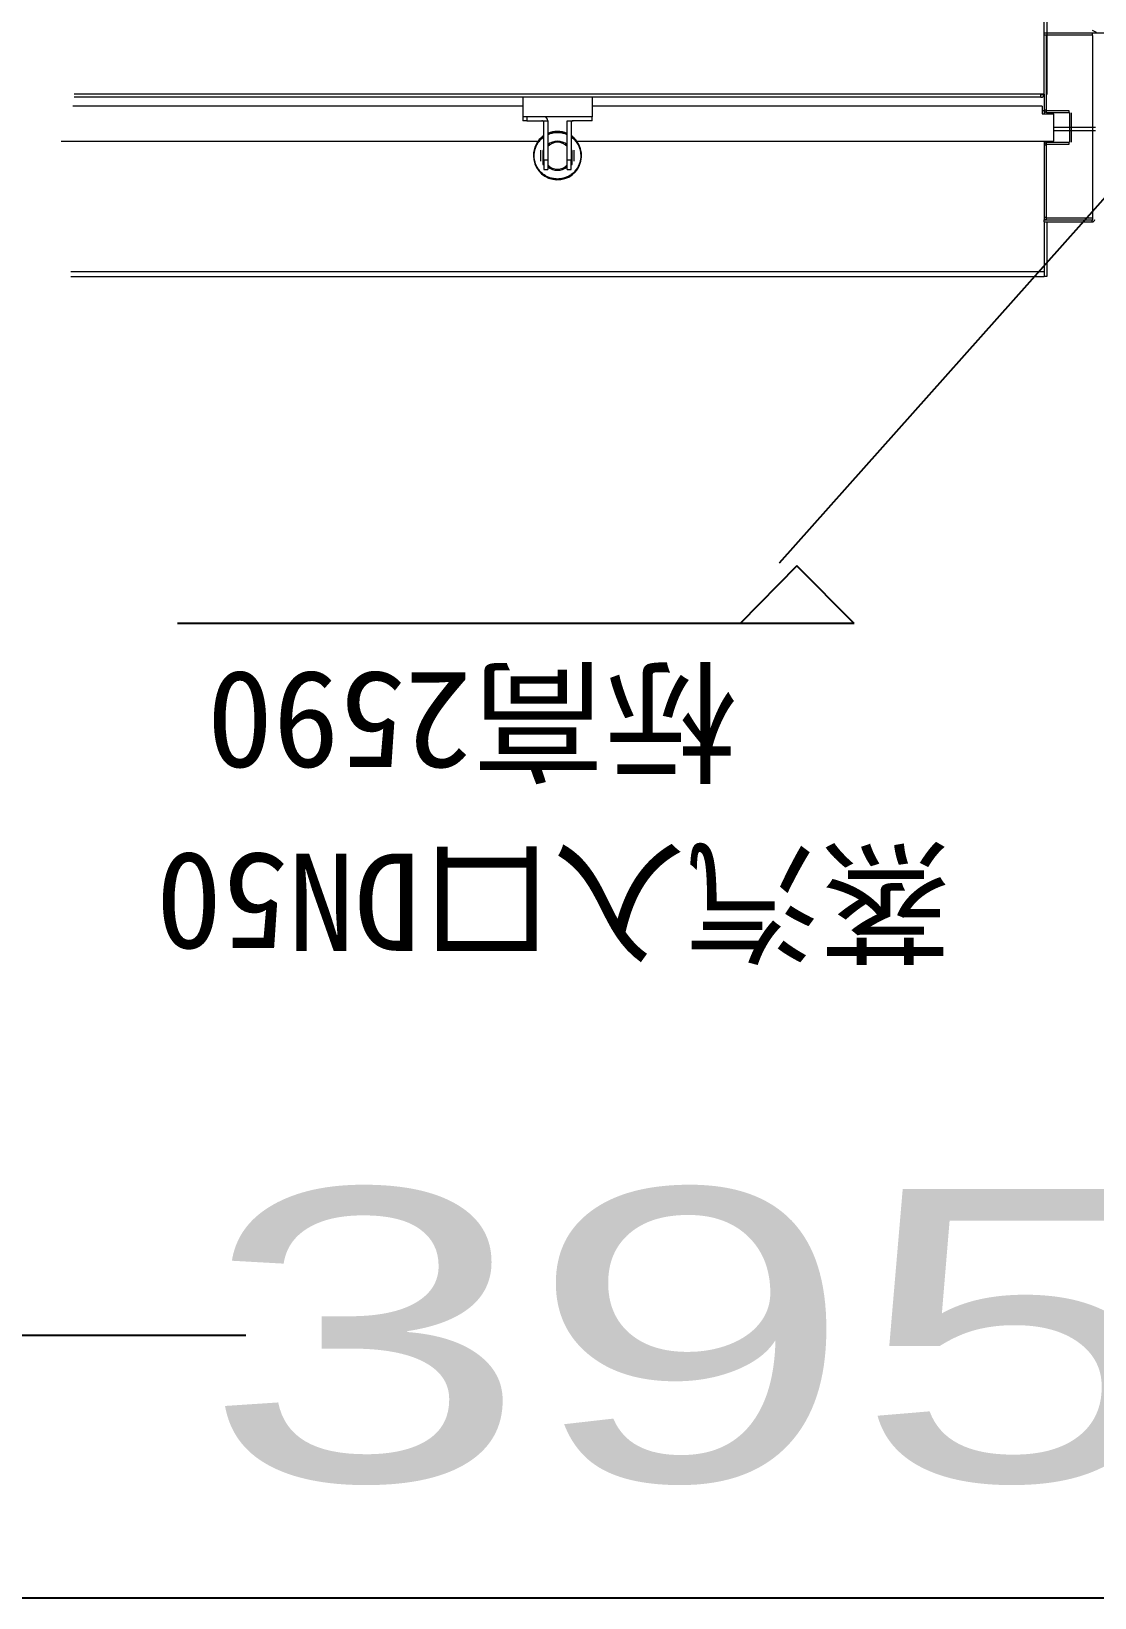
# Model space of a CAD drawing. Extents: x -2187 to 96136, y -11110 to 52208.
# Drawn here: x 38874 to 39967, y 17054 to 18663 of the extents above; entities that cross this region are included whole.
import ezdxf

# ---------------------------------------------------------------- set-up
doc = ezdxf.new("R2010")
doc.units = 0
doc.header["$LTSCALE"] = 1000
doc.header["$MEASUREMENT"] = 0
doc.linetypes.add('ACAD_ISO02W100', pattern=[15, 12, -3])
doc.layers.add('洗衣房设备', color=4, linetype='Continuous')
doc.layers.add('设备型号', color=7, linetype='Continuous')
doc.styles.add('-宋体', font='', dxfattribs={"width": 0.8})
doc.styles.add('HZHT', font='hztxt_e.shx', dxfattribs={"width": 1.5, "bigfont": 'hztxt.shx'})
doc.styles.add('样式 3', font='', dxfattribs={"height": 1000})
doc.styles.get('-宋体').set_extended_font_data('SimSun')
doc.styles.get('样式 3').set_extended_font_data('SimSun')
doc.dimstyles.new('50', dxfattribs={"dimscale": 30, "dimtxt": 3.5, "dimasz": 1.5, "dimexe": 0.8, "dimexo": 2, "dimgap": 0.8, "dimtad": 1, "dimdec": 0, "dimrnd": 5, "dimzin": 0, "dimdsep": 46, "dimtxsty": '-宋体', "dimblk": 'OBLIQUE', "dimcen": 0.6, "dimdle": 0.8, "dimclrd": 6, "dimclre": 6, "dimclrt": 6, "dimadec": 0, "dimazin": 0, "dimtfac": 1, "dimtdec": 0, "dimtofl": 0, "dimtmove": 2, "dimatfit": 3, "dimldrblk": 'OBLIQUE', "dimfxl": 0, "dimtolj": 1, "dimtzin": 0, "dimarcsym": 0})
doc.dimstyles.new('75', dxfattribs={"dimscale": 100, "dimtxt": 3, "dimasz": 1, "dimexe": 1, "dimexo": 1, "dimgap": 0.2, "dimtad": 1, "dimdec": 0, "dimrnd": 10, "dimzin": 0, "dimdsep": 46, "dimtxsty": 'HZHT', "dimblk1": 'ARCHTICK', "dimblk2": 'ARCHTICK', "dimsah": 1, "dimcen": 1, "dimdle": 0.5, "dimclrd": 1, "dimclre": 1, "dimadec": 0, "dimazin": 0, "dimtfac": 1, "dimtdec": 0, "dimtix": 1, "dimtmove": 2, "dimatfit": 3, "dimfxl": 0, "dimtolj": 1, "dimtzin": 0, "dimarcsym": 0})

# ---------------------------------------------------------------- blocks, each defined once
blk = doc.blocks.new('_ArchTick')
at = {"color": 0, "linetype": 'ByBlock', "const_width": 0.4}
blk.add_lwpolyline([(-0.5, -0.5), (0.5, 0.5)], dxfattribs=at)
blk = doc.blocks.new('*D126')
at = {"color": 1, "linetype": 'ACAD_ISO02W100', "lineweight": -2, "ltscale": 750}
for p, q in [((42390.1, 18589.5), (42390.1, 17223.5)), ((38440.1, 18544.5), (38440.1, 17223.5)), ((38390.1, 17323.5), (39094.9, 17323.5)), ((42440.1, 17323.5), (40344.9, 17323.5))]:
    blk.add_line(p, q, dxfattribs=at)
at = {"layer": 'Defpoints', "color": 0, "linetype": 'ACAD_ISO02W100', "ltscale": 750}
for p in [(42390.1, 18689.5), (38440.1, 18644.5), (42390.1, 17323.5)]:
    blk.add_point(p, dxfattribs=at)
at = {"color": 1, "linetype": 'ACAD_ISO02W100', "lineweight": -2, "ltscale": 750, "xscale": 100, "yscale": 100, "zscale": 100, "rotation": 180}
blk.add_blockref('_ArchTick', (38440.1, 17323.5), dxfattribs=at)
at = {"color": 1, "linetype": 'ACAD_ISO02W100', "lineweight": -2, "ltscale": 750, "xscale": 100, "yscale": 100, "zscale": 100}
blk.add_blockref('_ArchTick', (42390.1, 17323.5), dxfattribs=at)
at = {"color": 0, "linetype": 'ACAD_ISO02W100', "ltscale": 750, "insert": (39719.9, 17473.5), "char_height": 300, "attachment_point": 2, "style": 'HZHT'}
blk.add_mtext('\\A1;3950', dxfattribs=at)
blk = doc.blocks.new('_OBLIQUE')
at = {"color": 0, "linetype": 'ByBlock'}
blk.add_line((-0.5, -0.5), (0.5, 0.5), dxfattribs=at)
blk = doc.blocks.new('*D108')
at = {"layer": 'Defpoints', "color": 0, "linetype": 'ACAD_ISO02W100', "ltscale": 750}
for p in [(40215.4, 18776.3), (39918.1, 18411.5), (40624.1, 18411.5)]:
    blk.add_point(p, dxfattribs=at)
at = {"layer": '洗衣房设备', "color": 6, "linetype": 'ACAD_ISO02W100', "lineweight": -2, "ltscale": 750}
for p, q in [((40624.1, 18800.3), (40624.1, 18387.5)), ((40275.4, 18776.3), (40648.1, 18776.3)), ((39978.1, 18411.5), (40648.1, 18411.5))]:
    blk.add_line(p, q, dxfattribs=at)
at = {"layer": '洗衣房设备', "color": 6, "linetype": 'ACAD_ISO02W100', "lineweight": -2, "ltscale": 750, "xscale": 45, "yscale": 45, "zscale": 45}
for p, rotation in [((40624.1, 18776.3), 90), ((40624.1, 18411.5), 270)]:
    blk.add_blockref('_OBLIQUE', p, dxfattribs=dict(at, rotation=rotation))
at = {"layer": '洗衣房设备', "color": 6, "linetype": 'ACAD_ISO02W100', "ltscale": 750, "insert": (40547.6, 18593.9), "char_height": 105, "attachment_point": 5, "rotation": 90, "style": '-宋体'}
blk.add_mtext('\\A1;365', dxfattribs=at)

msp = doc.modelspace()

# ---------------------------------------------------------------- linework, layer by layer
at = {"color": 7, "linetype": 'Continuous', "lineweight": 15}
for p, q in [((39915.097, 18598.901), (39915.097, 18715.501)), ((39915.097, 18598.901), (39915.097, 18715.501)), ((39918.097, 18712.101), (39918.097, 18598.501)), ((39918.097, 18712.101), (39918.097, 18598.501)), ((40101.886, 18661.501), (39915.097, 18661.501)), ((39964.697, 18661.501), (39915.097, 18661.501)), ((40101.886, 18661.501), (39915.097, 18661.501)), ((39964.697, 18661.501), (39915.097, 18661.501)), ((39917.097, 18659.501), (39915.097, 18659.501)), ((39964.697, 18659.501), (39915.097, 18659.501)), ((39917.097, 18659.501), (39915.097, 18659.501)), ((39964.697, 18659.501), (39915.097, 18659.501)), ((39917.097, 18659.501), (39917.097, 18582.401)), ((39917.097, 18659.501), (39917.097, 18582.401)), ((39964.496, 18664.36), (39968.529, 18662.314)), ((39964.697, 18661.501), (39964.697, 18659.501)), ((39964.697, 18661.501), (39964.697, 18659.501)), ((39965.097, 18469.901), (39965.097, 18659.101)), ((39965.097, 18469.901), (39965.097, 18659.101)), ((39911.697, 18598.901), (38918.497, 18598.901)), ((39911.697, 18598.901), (38918.497, 18598.901)), ((39379.597, 18595.501), (38918.497, 18595.501)), ((39379.597, 18595.501), (39379.597, 18575.501)), ((39450.597, 18595.501), (39379.597, 18595.501)), ((39450.597, 18595.501), (39450.597, 18575.501)), ((39911.697, 18595.501), (39450.597, 18595.501)), ((39911.697, 18595.501), (39450.597, 18595.501)), ((39915.097, 18598.901), (39911.697, 18598.901)), ((39911.697, 18595.501), (39911.697, 18598.901)), ((39911.697, 18595.501), (39911.697, 18598.901)), ((39915.097, 18598.901), (39911.697, 18598.901)), ((39915.097, 18598.501), (39911.697, 18598.501)), ((39915.097, 18598.501), (39911.697, 18598.501)), ((39915.097, 18598.901), (39915.097, 18582.401)), ((39915.097, 18598.901), (39915.097, 18582.401)), ((39379.597, 18586.501), (38917.097, 18586.501)), ((39913.097, 18586.501), (39450.597, 18586.501)), ((39913.097, 18586.501), (39450.597, 18586.501)), ((39913.097, 18586.501), (39913.097, 18578.501)), ((39913.097, 18586.501), (39913.097, 18578.501)), ((39915.097, 18581.501), (39913.097, 18581.501)), ((39915.097, 18581.501), (39913.097, 18581.501)), ((39913.097, 18578.501), (39925.097, 18578.501)), ((39913.097, 18578.501), (39925.097, 18578.501)), ((39915.097, 18582.401), (39915.097, 18581.501)), ((39917.097, 18582.401), (39915.097, 18582.401)), ((39915.097, 18582.401), (39915.097, 18581.501)), ((39917.097, 18582.401), (39915.097, 18582.401)), ((39915.097, 18581.501), (39915.097, 18578.501)), ((39915.097, 18581.501), (39915.097, 18578.501)), ((39917.497, 18582.001), (39940.697, 18582.001)), ((39917.497, 18580.001), (39917.497, 18582.001)), ((39917.497, 18580.001), (39917.497, 18582.001)), ((39917.497, 18582.001), (39940.697, 18582.001)), ((39917.497, 18580.001), (39940.697, 18580.001)), ((39917.497, 18580.001), (39940.697, 18580.001)), ((39925.097, 18550.501), (39925.097, 18578.501)), ((39925.097, 18550.501), (39925.097, 18578.501)), ((39940.697, 18582.001), (39940.697, 18580.001)), ((39940.697, 18582.001), (39940.697, 18580.001)), ((39941.097, 18579.601), (39941.097, 18549.401)), ((39941.097, 18579.601), (39941.097, 18549.401)), ((39943.097, 18579.601), (39943.097, 18549.401)), ((39943.097, 18579.601), (39943.097, 18549.401)), ((39450.597, 18575.501), (39379.597, 18575.501)), ((39379.597, 18575.501), (39379.597, 18571.501)), ((39383.597, 18571.501), (39379.597, 18571.501)), ((39383.597, 18575.501), (39383.597, 18571.501)), ((39401.097, 18575.501), (39383.597, 18575.501)), ((39383.597, 18571.501), (39399.097, 18571.501)), ((39399.097, 18571.501), (39405.097, 18571.501)), ((39401.097, 18531.003), (39401.097, 18569.501)), ((39405.097, 18571.501), (39405.097, 18531.003)), ((39425.097, 18531.003), (39425.097, 18571.501)), ((39425.097, 18571.501), (39431.097, 18571.501)), ((39429.097, 18569.501), (39429.097, 18531.003)), ((39446.597, 18571.501), (39431.097, 18571.501)), ((39450.597, 18571.501), (39446.597, 18571.501)), ((39450.597, 18571.501), (39450.597, 18575.501)), ((39925.097, 18561.501), (39967.842, 18561.501)), ((39925.097, 18561.501), (39967.842, 18561.501)), ((38905.097, 18550.501), (39395.097, 18550.501)), ((39395.497, 18551.02), (39395.817, 18551.02)), ((39397.127, 18552.52), (39396.784, 18552.52)), ((39398.677, 18554.02), (39398.303, 18554.02)), ((39409.097, 18549.221), (39409.097, 18548.743)), ((39409.097, 18548.743), (39409.097, 18547.813)), ((39421.097, 18548.743), (39421.097, 18549.205)), ((39421.097, 18547.869), (39421.097, 18548.743)), ((39431.891, 18554.02), (39431.516, 18554.02)), ((39433.409, 18552.52), (39433.066, 18552.52)), ((39434.377, 18551.02), (39434.697, 18551.02)), ((39435.097, 18550.501), (39925.097, 18550.501)), ((39435.097, 18550.501), (39925.097, 18550.501)), ((39915.097, 18550.501), (39915.097, 18546.601)), ((39915.097, 18550.501), (39915.097, 18546.601)), ((39915.097, 18546.601), (39915.097, 18471.901)), ((39915.097, 18546.601), (39917.097, 18546.601)), ((39915.097, 18546.601), (39917.097, 18546.601)), ((39915.097, 18546.601), (39915.097, 18471.901)), ((39917.097, 18546.601), (39917.097, 18471.901)), ((39917.097, 18546.601), (39917.097, 18471.901)), ((39940.697, 18549.001), (39917.497, 18549.001)), ((39917.497, 18547.001), (39917.497, 18549.001)), ((39940.697, 18549.001), (39917.497, 18549.001)), ((39917.497, 18547.001), (39917.497, 18549.001)), ((39940.697, 18547.001), (39917.497, 18547.001)), ((39940.697, 18547.001), (39917.497, 18547.001)), ((39940.697, 18549.001), (39940.697, 18547.001)), ((39940.697, 18549.001), (39940.697, 18547.001)), ((39397.797, 18541.201), (39397.797, 18535.501)), ((39397.797, 18535.501), (39397.797, 18529.801)), ((39399.897, 18540.767), (39399.897, 18526.501)), ((39400.697, 18540.767), (39399.897, 18540.767)), ((39400.697, 18540.767), (39400.697, 18526.501)), ((39405.097, 18531.003), (39401.097, 18531.003)), ((39401.097, 18531.003), (39401.097, 18521.501)), ((39405.097, 18531.003), (39405.097, 18528.29)), ((39425.097, 18528.29), (39425.097, 18531.003)), ((39429.097, 18531.003), (39425.097, 18531.003)), ((39429.097, 18521.501), (39429.097, 18531.003)), ((39430.297, 18540.767), (39429.497, 18540.767)), ((39429.497, 18540.767), (39429.497, 18526.501)), ((39430.297, 18526.501), (39430.297, 18540.767)), ((39432.397, 18529.801), (39432.397, 18541.201)), ((39399.897, 18526.501), (39400.697, 18526.501)), ((39401.097, 18521.501), (39405.097, 18521.501)), ((39405.097, 18528.29), (39405.097, 18526.03)), ((39405.097, 18526.03), (39405.097, 18524.321)), ((39405.097, 18524.091), (39405.097, 18521.501)), ((39425.097, 18526.03), (39425.097, 18528.29)), ((39425.097, 18524.321), (39425.097, 18526.03)), ((39425.097, 18521.501), (39425.097, 18523.981)), ((39425.097, 18521.501), (39429.097, 18521.501)), ((39429.497, 18526.501), (39430.297, 18526.501)), ((39915.097, 18471.901), (39915.097, 18469.501)), ((39917.097, 18471.901), (39915.097, 18471.901)), ((39915.097, 18471.901), (39915.097, 18469.501)), ((39917.097, 18471.901), (39915.097, 18471.901)), ((39915.097, 18467.501), (39915.097, 18469.501)), ((39915.097, 18469.501), (39917.497, 18469.501)), ((39915.097, 18467.501), (39915.097, 18469.501)), ((39915.097, 18469.501), (39917.497, 18469.501)), ((39915.097, 18467.501), (39915.097, 18415.001)), ((39915.097, 18467.501), (39964.697, 18467.501)), ((39915.097, 18467.501), (39915.097, 18415.001)), ((39915.097, 18467.501), (39964.697, 18467.501)), ((39917.497, 18469.501), (39917.497, 18471.501)), ((39917.497, 18471.501), (39965.097, 18471.501)), ((39917.497, 18469.501), (39917.497, 18471.501)), ((39917.497, 18471.501), (39965.097, 18471.501)), ((39917.497, 18469.501), (39965.097, 18469.501)), ((39917.497, 18469.501), (39965.097, 18469.501)), ((39918.097, 18467.501), (39918.097, 18415.001)), ((39918.097, 18467.501), (39918.097, 18415.001)), ((39964.697, 18467.501), (39964.697, 18469.501)), ((39964.697, 18467.501), (39964.697, 18469.501)), ((39965.097, 18469.501), (39965.097, 18471.501)), ((39965.097, 18469.501), (39965.097, 18471.501)), ((38915.097, 18416.601), (39915.097, 18416.601)), ((38915.097, 18416.601), (39915.097, 18416.601)), ((39915.097, 18416.601), (39915.097, 18411.501)), ((39915.097, 18416.601), (39915.097, 18411.501)), ((38915.097, 18411.501), (39915.097, 18411.501)), ((38915.097, 18411.501), (39915.097, 18411.501)), ((39918.097, 18411.501), (39915.097, 18411.501)), ((39918.097, 18411.501), (39915.097, 18411.501)), ((39918.097, 18415.001), (39918.097, 18411.501)), ((39918.097, 18415.001), (39918.097, 18411.501))]:
    msp.add_line(p, q, dxfattribs=at)
at = {"color": 8, "linetype": 'Continuous', "lineweight": 15}
for p, q in [((39915.097, 18598.101), (39911.697, 18598.101)), ((39915.097, 18598.101), (39911.697, 18598.101)), ((39925.097, 18564.901), (39967.842, 18564.901)), ((39925.097, 18564.901), (39967.842, 18564.901))]:
    msp.add_line(p, q, dxfattribs=at)
at = {"color": 7, "linetype": 'Continuous', "lineweight": 15}
for centre, radius, start, end in [((39911.697, 18598.901), 3.4, 270, 0), ((39911.697, 18598.901), 3.4, 270, 0), ((39917.497, 18582.401), 2.4, 180, 270), ((39917.497, 18582.401), 2.4, 180, 270), ((39940.697, 18579.601), 0.4, 0, 90), ((39940.697, 18579.601), 0.4, 0, 90), ((39399.097, 18569.501), 2, 0, 90), ((39401.097, 18571.501), 4, 0, 90), ((39431.097, 18569.501), 2, 90, 180), ((39415.097, 18535.501), 24.75, 124.447897, 180), ((39415.097, 18535.501), 24.75, 180, 55.552103), ((39415.097, 18535.501), 25, 124.055798, 143.130102), ((39415.097, 18535.501), 25, 66.421822, 113.578178), ((39415.097, 18535.501), 24.75, 66.168992, 113.831008), ((39415.097, 18535.501), 15, 48.189685, 131.810315), ((39415.097, 18535.501), 13.773, 43.443049, 136.556951), ((39415.097, 18535.501), 14.538, 65.624283, 114.375717), ((39415.097, 18535.501), 25, 36.869898, 55.944202), ((39917.497, 18546.601), 2.4, 90, 180), ((39917.497, 18546.601), 2.4, 90, 180), ((39415.097, 18535.501), 13.773, 223.443049, 316.556951), ((39415.097, 18535.501), 15, 228.189685, 311.810315), ((39917.497, 18471.901), 2.4, 180, 270), ((39917.497, 18471.901), 2.4, 180, 270), ((39964.697, 18469.901), 2.4, 270, 0), ((39964.697, 18469.901), 2.4, 270, 0)]:
    msp.add_arc(centre, radius, start, end, dxfattribs=at)
at = {"color": 8, "linetype": 'Continuous', "lineweight": 15}
for points, knots in [([(39391.147, 18535.501), (39391.224, 18536.962), (39391.383, 18539.971), (39392.489, 18543.658), (39393.792, 18546.539), (39395.446, 18549.346), (39397.755, 18552.313), (39400.085, 18554.062), (39401.097, 18554.821)], [0, 0, 0, 0, 0.19391948, 0.39945466, 0.50664379, 0.6138096, 0.83243277, 1, 1, 1, 1]), ([(39405.097, 18557.156), (39405.488, 18557.369), (39407.24, 18558.32), (39410.645, 18559.137), (39415.094, 18559.599), (39419.56, 18559.158), (39422.912, 18558.26), (39424.704, 18557.415), (39425.097, 18557.23)], [0, 0, 0, 0, 0.0645365, 0.28900369, 0.50078525, 0.71256681, 0.937034, 1, 1, 1, 1]), ([(39429.097, 18554.821), (39430.108, 18554.062), (39432.437, 18552.312), (39435.255, 18548.711), (39437.479, 18544.439), (39438.808, 18539.97), (39438.969, 18536.962), (39439.047, 18535.501)], [0, 0, 0, 0, 0.1676133, 0.38629658, 0.60043552, 0.80602721, 1, 1, 1, 1])]:
    msp.add_open_spline(points, degree=3, knots=knots, dxfattribs=at)
at = {"color": 7, "linetype": 'Continuous', "lineweight": 15}
for points, knots in [([(39435.097, 18522.325), (39434.381, 18521.337), (39432.921, 18519.321), (39430.128, 18516.732), (39426.906, 18514.539), (39423.312, 18512.889), (39419.498, 18511.849), (39415.617, 18511.453), (39411.824, 18511.678), (39408.192, 18512.471), (39404.724, 18513.806), (39401.432, 18515.706), (39398.409, 18518.172), (39395.796, 18521.138), (39393.703, 18524.493), (39392.218, 18528.097), (39391.311, 18531.795), (39391.201, 18534.282), (39391.147, 18535.501)], [0, 0, 0, 0, 0.05969066, 0.12172594, 0.18542903, 0.25, 0.31457097, 0.37827406, 0.44030934, 0.5, 0.55969066, 0.62172594, 0.68542903, 0.75, 0.81457097, 0.87827406, 0.94030934, 1, 1, 1, 1]), ([(39439.047, 18535.501), (39438.999, 18534.345), (39438.902, 18532.019), (39438.109, 18528.602), (39436.892, 18525.313), (39435.693, 18523.318), (39435.097, 18522.325)], [0, 0, 0, 0, 0.24866975, 0.5, 0.75133025, 1, 1, 1, 1])]:
    msp.add_open_spline(points, degree=3, knots=knots, dxfattribs=at)
at = {"layer": '洗衣房设备', "color": 6, "linetype": 'ACAD_ISO02W100', "ltscale": 750}
for p, q in [((39661.068, 18114.138), (39603.101, 18055.141)), ((39719.936, 18054.882), (39661.068, 18114.138)), ((39719.936, 18054.882), (39024.588, 18054.882))]:
    msp.add_line(p, q, dxfattribs=at)
at = {"layer": '设备型号', "color": 6}
msp.add_line((30150.412, 17053.55), (58411.392, 17053.55), dxfattribs=at)

# ---------------------------------------------------------------- texts
at = {"layer": '洗衣房设备', "color": 3, "linetype": 'ACAD_ISO02W100', "ltscale": 750, "insert": (39599.74, 17904.446), "char_height": 100, "width": 733.02168, "attachment_point": 1, "rotation": 180, "style": '样式 3'}
msp.add_mtext('标高2590', dxfattribs=at)
at = {"layer": '洗衣房设备', "color": 3, "linetype": 'ACAD_ISO02W100', "ltscale": 750, "insert": (39820.126, 17718.309), "char_height": 100, "attachment_point": 1, "rotation": 180, "style": 'HZHT'}
msp.add_mtext('{\\fSimSun|b0|i0|c134|p2;蒸汽入口DN50}', dxfattribs=at)

# ---------------------------------------------------------------- dimensions: what is measured, and where the dimension line sits
at = {"color": 1, "linetype": 'ACAD_ISO02W100', "ltscale": 750}
dim = msp.add_linear_dim(base=(42390.097, 17323.451), p1=(38440.097, 18644.501), p2=(42390.097, 18689.501), angle=180, dimstyle='75', override={"dimfxl": 3.25}, dxfattribs=at)
dim.commit()
dim.dimension.update_dxf_attribs({"geometry": '*D126', "text_midpoint": (39719.863, 17323.451), "dimtype": 160})
at = {"layer": '洗衣房设备', "color": 2, "linetype": 'ACAD_ISO02W100', "ltscale": 750}
dim = msp.add_linear_dim(base=(40624.109, 18411.501), p1=(40215.362, 18776.32), p2=(39918.097, 18411.501), angle=270, dimstyle='50', dxfattribs=at)
dim.commit()
dim.dimension.update_dxf_attribs({"geometry": '*D108', "text_midpoint": (40547.609, 18593.911)})

# ---------------------------------------------------------------- leaders
msp.add_leader([(40204.844, 18747.704), (39643.03, 18116.862)], dimstyle='75', override={"dimscale": 50, "dimgap": 0.2, "dimtad": 0, "dimfxl": 0.5, "dimfxlon": 1}, dxfattribs=at)

doc.saveas('drawing.dxf')
